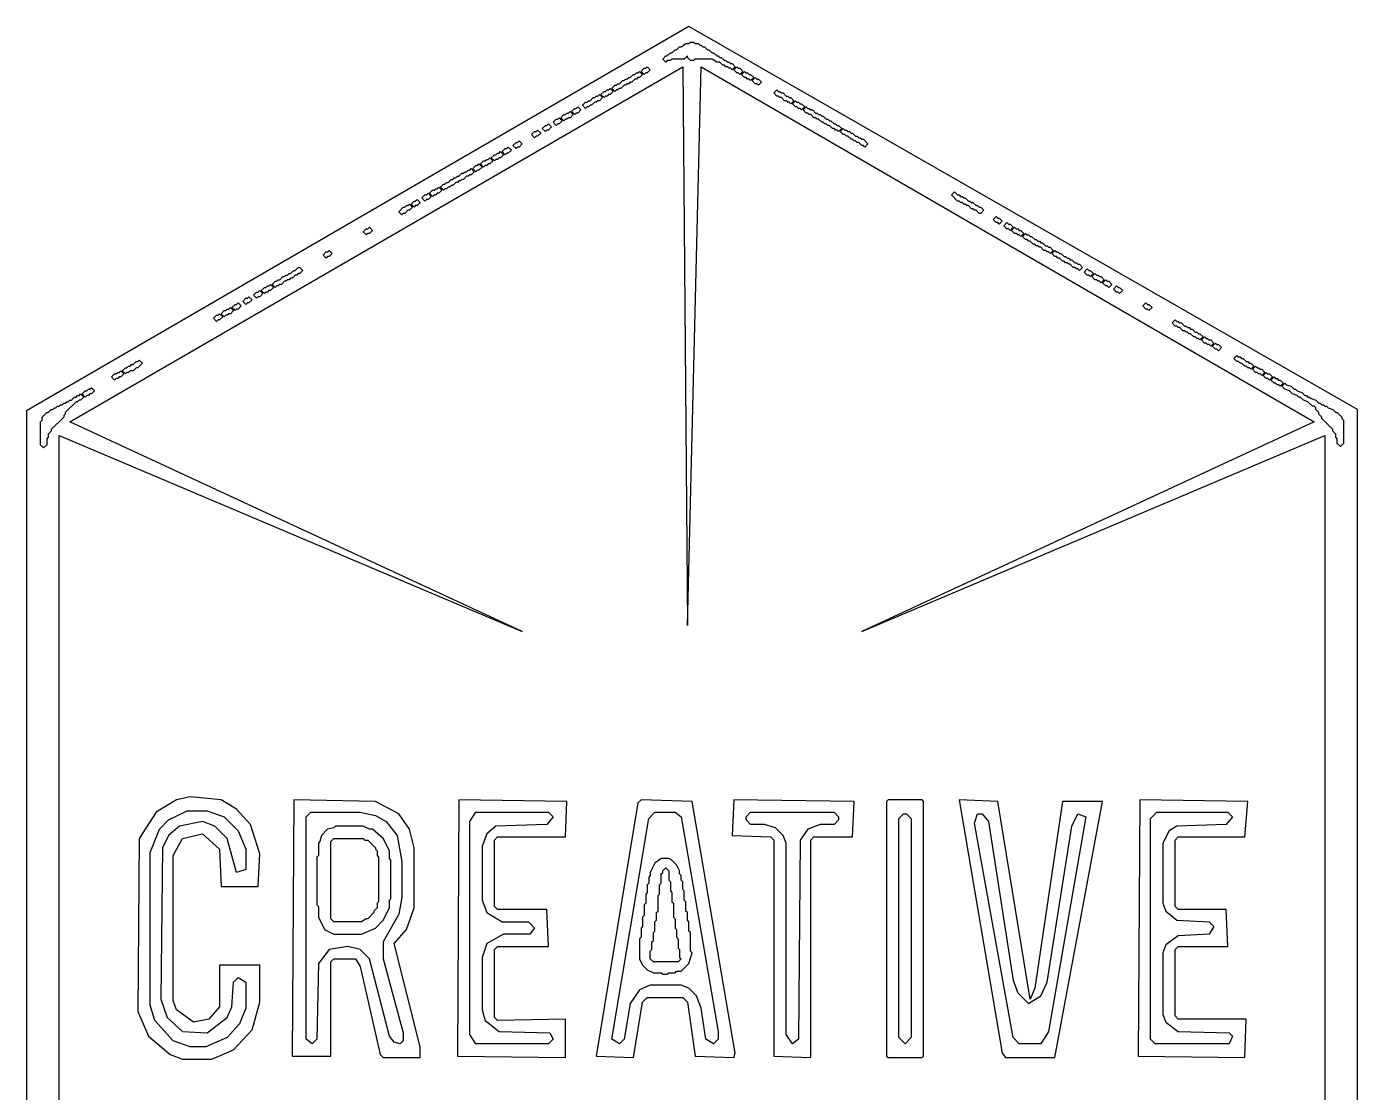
# Model space of a CAD drawing. Header units: millimetres. Extents: x 6 to 94, y 6 to 148.
# Drawn here: x 5.7 to 94.2, y 77.1 to 147.9 of the extents above; entities that cross this region are included whole.
import ezdxf

# ---------------------------------------------------------------- set-up
doc = ezdxf.new("R2010")
doc.units = ezdxf.units.MM
doc.layers.add('FILL', color=7, linetype='CONTINUOUS')

msp = doc.modelspace()

# ---------------------------------------------------------------- linework, layer by layer
at = {"layer": 'FILL'}
for points in [[(49.74359, 147.897436), (5.74359, 122.358974), (5.74359, 31.794872), (50.153846, 6.25641), (94.153846, 31.692308), (94.153846, 122.461538)], [(48, 145.74359), (48.205128, 145.948718), (48.307692, 145.948718), (48.512821, 146.153846), (48.615385, 146.153846), (48.820513, 146.358974), (48.923077, 146.358974), (49.128205, 146.564103), (49.230769, 146.564103), (49.538462, 146.769231), (49.74359, 146.769231), (49.846154, 146.871795), (50.051282, 146.871795), (50.153846, 146.769231), (50.358974, 146.769231), (50.461538, 146.666667), (50.564103, 146.666667), (50.666667, 146.564103), (50.769231, 146.564103), (50.974359, 146.358974), (51.076923, 146.358974), (51.282051, 146.153846), (51.384615, 146.153846), (51.589744, 145.948718), (51.692308, 145.948718), (51.794872, 145.846154), (51.897436, 145.846154), (52.102564, 145.641026), (52.205128, 145.641026), (52.307692, 145.538462), (52.410256, 145.538462), (52.512821, 145.435897), (52.615385, 145.435897), (52.820513, 145.230769), (52.615385, 145.025641), (52.512821, 145.128205), (52.410256, 145.128205), (52.307692, 145.230769), (52.205128, 145.230769), (52.102564, 145.333333), (52, 145.333333), (51.794872, 145.538462), (51.589744, 145.538462), (51.282051, 145.74359), (50.153846, 145.74359), (50.051282, 145.641026), (49.846154, 145.641026), (49.641026, 145.846154), (49.641026, 145.948718), (49.435897, 145.74359), (48.615385, 145.74359), (48.512821, 145.641026), (48.307692, 145.641026), (48.205128, 145.538462)], [(49.333333, 145.230769), (49.641026, 108.102564), (50.564103, 145.230769), (91.282051, 121.641026), (61.230769, 107.692308), (92, 120.717949), (92, 33.435897), (61.128205, 46.461538), (91.282051, 32.512821), (50.564103, 8.923077), (50.25641, 45.230769), (49.333333, 8.923077), (8.615385, 32.512821), (38.769231, 46.461538), (7.897436, 33.435897), (7.897436, 120.717949), (38.666667, 107.692308), (8.615385, 121.641026)], [(46.974359, 145.230769), (47.179487, 145.025641), (46.974359, 144.820513), (46.871795, 144.820513), (46.769231, 144.717949), (46.564103, 144.923077), (46.769231, 145.128205), (46.871795, 145.128205)], [(52.717949, 145.025641), (52.923077, 145.230769), (53.025641, 145.128205), (53.128205, 145.128205), (53.333333, 144.923077), (53.128205, 144.717949), (53.025641, 144.820513), (52.923077, 144.820513)], [(46.666667, 144.717949), (46.461538, 144.512821), (46.358974, 144.512821), (46.25641, 144.410256), (46.153846, 144.410256), (45.948718, 144.205128), (45.846154, 144.205128), (45.74359, 144.102564), (45.641026, 144.102564), (45.538462, 144), (45.435897, 144), (45.230769, 143.794872), (45.128205, 143.794872), (45.025641, 143.692308), (44.923077, 143.692308), (44.820513, 143.589744), (44.615385, 143.794872), (44.820513, 144), (44.923077, 144), (45.025641, 144.102564), (45.128205, 144.102564), (45.333333, 144.307692), (45.435897, 144.307692), (45.538462, 144.410256), (45.641026, 144.410256), (45.74359, 144.512821), (45.846154, 144.512821), (46.051282, 144.717949), (46.153846, 144.717949), (46.25641, 144.820513), (46.358974, 144.820513), (46.461538, 144.923077)], [(53.230769, 144.717949), (53.435897, 144.923077), (53.538462, 144.820513), (53.641026, 144.820513), (53.74359, 144.717949), (53.846154, 144.717949), (54.051282, 144.512821), (53.846154, 144.307692), (53.74359, 144.410256), (53.641026, 144.410256), (53.538462, 144.512821), (53.435897, 144.512821)], [(53.948718, 144.307692), (54.153846, 144.512821), (54.25641, 144.410256), (54.358974, 144.410256), (54.564103, 144.205128), (54.358974, 144), (54.25641, 144.102564), (54.153846, 144.102564)], [(44, 143.179487), (43.794872, 142.974359), (43.692308, 142.974359), (43.589744, 142.871795), (43.487179, 142.871795), (43.282051, 142.666667), (43.179487, 142.666667), (43.076923, 142.564103), (42.974359, 142.564103), (42.871795, 142.461538), (42.666667, 142.666667), (42.871795, 142.871795), (42.974359, 142.871795), (43.076923, 142.974359), (43.179487, 142.974359), (43.384615, 143.179487), (43.487179, 143.179487), (43.589744, 143.282051), (43.692308, 143.282051), (43.794872, 143.384615)], [(44.512821, 143.794872), (44.717949, 143.589744), (44.512821, 143.384615), (44.410256, 143.384615), (44.307692, 143.282051), (44.205128, 143.282051), (44.102564, 143.179487), (43.897436, 143.384615), (44.102564, 143.589744), (44.205128, 143.589744), (44.307692, 143.692308), (44.410256, 143.692308)], [(55.384615, 143.487179), (55.589744, 143.692308), (55.692308, 143.589744), (55.794872, 143.589744), (55.897436, 143.487179), (56, 143.487179), (56.205128, 143.282051), (56.307692, 143.282051), (56.410256, 143.179487), (56.512821, 143.179487), (56.717949, 142.974359), (56.512821, 142.769231), (56.410256, 142.871795), (56.307692, 142.871795), (56.205128, 142.974359), (56.102564, 142.974359), (55.897436, 143.179487), (55.794872, 143.179487), (55.692308, 143.282051), (55.589744, 143.282051)], [(42.358974, 142.564103), (42.564103, 142.358974), (42.358974, 142.153846), (42.25641, 142.153846), (42.153846, 142.051282), (41.948718, 142.25641), (42.153846, 142.461538), (42.25641, 142.461538)], [(56.615385, 142.769231), (56.820513, 142.974359), (56.923077, 142.871795), (57.025641, 142.871795), (57.128205, 142.769231), (57.230769, 142.769231), (57.435897, 142.564103), (57.230769, 142.358974), (57.128205, 142.461538), (57.025641, 142.461538), (56.923077, 142.564103), (56.820513, 142.564103)], [(57.333333, 142.358974), (57.538462, 142.564103), (57.641026, 142.461538), (57.74359, 142.461538), (57.846154, 142.358974), (57.948718, 142.358974), (58.153846, 142.153846), (58.25641, 142.153846), (58.358974, 142.051282), (58.461538, 142.051282), (58.564103, 141.948718), (58.666667, 141.948718), (58.871795, 141.74359), (58.974359, 141.74359), (59.076923, 141.641026), (59.179487, 141.641026), (59.384615, 141.435897), (59.487179, 141.435897), (59.589744, 141.333333), (59.692308, 141.333333), (59.897436, 141.128205), (59.692308, 140.923077), (59.589744, 141.025641), (59.487179, 141.025641), (59.384615, 141.128205), (59.282051, 141.128205), (59.076923, 141.333333), (58.974359, 141.333333), (58.871795, 141.435897), (58.769231, 141.435897), (58.666667, 141.538462), (58.564103, 141.538462), (58.358974, 141.74359), (58.25641, 141.74359), (58.153846, 141.846154), (58.051282, 141.846154), (57.846154, 142.051282), (57.74359, 142.051282), (57.641026, 142.153846), (57.538462, 142.153846)], [(41.128205, 141.846154), (41.333333, 141.641026), (41.128205, 141.435897), (41.025641, 141.435897), (40.923077, 141.333333), (40.717949, 141.538462), (40.923077, 141.74359), (41.025641, 141.74359)], [(41.846154, 142.25641), (42.051282, 142.051282), (41.846154, 141.846154), (41.74359, 141.846154), (41.641026, 141.74359), (41.538462, 141.74359), (41.435897, 141.641026), (41.230769, 141.846154), (41.435897, 142.051282), (41.538462, 142.051282), (41.641026, 142.153846), (41.74359, 142.153846)], [(39.692308, 141.025641), (39.897436, 140.820513), (39.692308, 140.615385), (39.589744, 140.615385), (39.487179, 140.512821), (39.282051, 140.717949), (39.487179, 140.923077), (39.589744, 140.923077)], [(40.410256, 141.435897), (40.615385, 141.230769), (40.410256, 141.025641), (40.307692, 141.025641), (40.205128, 140.923077), (40, 141.128205), (40.205128, 141.333333), (40.307692, 141.333333)], [(59.794872, 140.923077), (60, 141.128205), (60.102564, 141.025641), (60.205128, 141.025641), (60.307692, 140.923077), (60.410256, 140.923077), (60.512821, 140.820513), (60.615385, 140.820513), (60.820513, 140.615385), (60.923077, 140.615385), (61.025641, 140.512821), (61.128205, 140.512821), (61.230769, 140.410256), (61.333333, 140.410256), (61.641026, 140.102564), (61.435897, 139.897436), (61.333333, 140), (61.230769, 140), (61.025641, 140.205128), (60.923077, 140.205128), (60.820513, 140.307692), (60.717949, 140.307692), (60.615385, 140.410256), (60.512821, 140.410256), (60.307692, 140.615385), (60.205128, 140.615385), (60.102564, 140.717949), (60, 140.717949)], [(37.74359, 139.897436), (37.948718, 139.692308), (37.74359, 139.487179), (37.641026, 139.487179), (37.538462, 139.384615), (37.333333, 139.589744), (37.538462, 139.794872), (37.641026, 139.794872)], [(38.461538, 140.307692), (38.666667, 140.102564), (38.461538, 139.897436), (38.358974, 139.897436), (38.25641, 139.794872), (38.051282, 140), (38.25641, 140.205128), (38.358974, 140.205128)], [(36.512821, 139.179487), (36.717949, 138.974359), (36.512821, 138.769231), (36.410256, 138.769231), (36.307692, 138.666667), (36.205128, 138.666667), (36.102564, 138.564103), (35.897436, 138.769231), (36.102564, 138.974359), (36.205128, 138.974359), (36.307692, 139.076923), (36.410256, 139.076923)], [(37.230769, 139.589744), (37.435897, 139.384615), (37.230769, 139.179487), (37.128205, 139.179487), (37.025641, 139.076923), (36.923077, 139.076923), (36.820513, 138.974359), (36.615385, 139.179487), (36.820513, 139.384615), (36.923077, 139.384615), (37.025641, 139.487179), (37.128205, 139.487179)], [(35.487179, 138.25641), (35.282051, 138.051282), (35.179487, 138.051282), (35.076923, 137.948718), (34.974359, 137.948718), (34.769231, 137.74359), (34.666667, 137.74359), (34.564103, 137.641026), (34.461538, 137.641026), (34.358974, 137.538462), (34.25641, 137.538462), (34.051282, 137.333333), (33.948718, 137.333333), (33.846154, 137.230769), (33.74359, 137.230769), (33.641026, 137.128205), (33.538462, 137.128205), (33.435897, 137.025641), (33.230769, 137.230769), (33.435897, 137.435897), (33.538462, 137.435897), (33.641026, 137.538462), (33.74359, 137.538462), (33.948718, 137.74359), (34.051282, 137.74359), (34.153846, 137.846154), (34.25641, 137.846154), (34.358974, 137.948718), (34.461538, 137.948718), (34.666667, 138.153846), (34.769231, 138.153846), (34.871795, 138.25641), (34.974359, 138.25641), (35.076923, 138.358974), (35.179487, 138.358974), (35.282051, 138.461538)], [(35.794872, 138.769231), (36, 138.564103), (35.794872, 138.358974), (35.692308, 138.358974), (35.589744, 138.25641), (35.384615, 138.461538), (35.589744, 138.666667), (35.692308, 138.666667)], [(33.128205, 137.230769), (33.333333, 137.025641), (33.128205, 136.820513), (33.025641, 136.820513), (32.923077, 136.717949), (32.820513, 136.717949), (32.717949, 136.615385), (32.512821, 136.820513), (32.717949, 137.025641), (32.820513, 137.025641), (32.923077, 137.128205), (33.025641, 137.128205)], [(31.692308, 136.410256), (31.897436, 136.205128), (31.692308, 136), (31.589744, 136), (31.487179, 135.897436), (31.282051, 136.102564), (31.487179, 136.307692), (31.589744, 136.307692)], [(32.410256, 136.820513), (32.615385, 136.615385), (32.410256, 136.410256), (32.307692, 136.410256), (32.205128, 136.307692), (32, 136.512821), (32.205128, 136.717949), (32.307692, 136.717949)], [(67.179487, 136.717949), (67.384615, 136.923077), (67.589744, 136.717949), (67.692308, 136.717949), (67.794872, 136.615385), (67.897436, 136.615385), (68, 136.512821), (68.102564, 136.512821), (68.307692, 136.307692), (68.410256, 136.307692), (68.512821, 136.205128), (68.615385, 136.205128), (68.820513, 136), (68.923077, 136), (69.025641, 135.897436), (69.128205, 135.897436), (69.333333, 135.692308), (69.128205, 135.487179), (69.025641, 135.487179), (68.820513, 135.692308), (68.717949, 135.692308), (68.615385, 135.794872), (68.512821, 135.794872), (68.307692, 136), (68.205128, 136), (68.102564, 136.102564), (68, 136.102564), (67.897436, 136.205128), (67.794872, 136.205128), (67.692308, 136.307692), (67.589744, 136.307692)], [(31.179487, 136.102564), (31.384615, 135.897436), (31.179487, 135.692308), (31.076923, 135.692308), (30.871795, 135.487179), (30.769231, 135.487179), (30.666667, 135.384615), (30.461538, 135.589744), (30.769231, 135.897436), (30.871795, 135.897436), (30.974359, 136), (31.076923, 136)], [(69.948718, 135.076923), (70.153846, 135.282051), (70.25641, 135.179487), (70.358974, 135.179487), (70.564103, 134.974359), (70.358974, 134.769231), (70.25641, 134.871795), (70.153846, 134.871795)], [(28.512821, 134.564103), (28.717949, 134.358974), (28.512821, 134.153846), (28.410256, 134.153846), (28.307692, 134.051282), (28.102564, 134.25641), (28.307692, 134.461538), (28.410256, 134.461538)], [(70.666667, 134.666667), (70.871795, 134.871795), (70.974359, 134.769231), (71.076923, 134.769231), (71.282051, 134.564103), (71.076923, 134.358974), (70.974359, 134.461538), (70.871795, 134.461538)], [(71.179487, 134.358974), (71.384615, 134.564103), (71.487179, 134.461538), (71.589744, 134.461538), (71.692308, 134.358974), (71.794872, 134.358974), (72, 134.153846), (71.794872, 133.948718), (71.692308, 134.051282), (71.589744, 134.051282), (71.487179, 134.153846), (71.384615, 134.153846)], [(71.897436, 133.948718), (72.102564, 134.153846), (72.205128, 134.051282), (72.307692, 134.051282), (72.410256, 133.948718), (72.512821, 133.948718), (72.717949, 133.74359), (72.820513, 133.74359), (72.923077, 133.641026), (73.025641, 133.641026), (73.128205, 133.538462), (73.230769, 133.538462), (73.435897, 133.333333), (73.538462, 133.333333), (73.641026, 133.230769), (73.74359, 133.230769), (73.948718, 133.025641), (73.74359, 132.820513), (73.641026, 132.923077), (73.538462, 132.923077), (73.435897, 133.025641), (73.333333, 133.025641), (73.128205, 133.230769), (73.025641, 133.230769), (72.923077, 133.333333), (72.820513, 133.333333), (72.717949, 133.435897), (72.615385, 133.435897), (72.410256, 133.641026), (72.307692, 133.641026), (72.205128, 133.74359), (72.102564, 133.74359)], [(25.846154, 133.025641), (26.051282, 132.820513), (25.846154, 132.615385), (25.74359, 132.615385), (25.641026, 132.512821), (25.435897, 132.717949), (25.641026, 132.923077), (25.74359, 132.923077)], [(73.846154, 132.820513), (74.051282, 133.025641), (74.153846, 132.923077), (74.25641, 132.923077), (74.358974, 132.820513), (74.461538, 132.820513), (74.666667, 132.615385), (74.769231, 132.615385), (74.871795, 132.512821), (74.974359, 132.512821), (75.076923, 132.410256), (75.179487, 132.410256), (75.384615, 132.205128), (75.487179, 132.205128), (75.589744, 132.102564), (75.692308, 132.102564), (75.897436, 131.897436), (75.692308, 131.692308), (75.589744, 131.794872), (75.487179, 131.794872), (75.384615, 131.897436), (75.282051, 131.897436), (75.076923, 132.102564), (74.974359, 132.102564), (74.871795, 132.205128), (74.769231, 132.205128), (74.666667, 132.307692), (74.564103, 132.307692), (74.358974, 132.512821), (74.25641, 132.512821), (74.153846, 132.615385), (74.051282, 132.615385)], [(24.102564, 131.692308), (23.897436, 131.487179), (23.794872, 131.487179), (23.692308, 131.384615), (23.589744, 131.384615), (23.384615, 131.179487), (23.282051, 131.179487), (23.179487, 131.076923), (23.076923, 131.076923), (22.974359, 130.974359), (22.871795, 130.974359), (22.666667, 130.769231), (22.564103, 130.769231), (22.461538, 130.666667), (22.358974, 130.666667), (22.25641, 130.564103), (22.051282, 130.769231), (22.25641, 130.974359), (22.358974, 130.974359), (22.461538, 131.076923), (22.564103, 131.076923), (22.769231, 131.282051), (22.871795, 131.282051), (22.974359, 131.384615), (23.076923, 131.384615), (23.179487, 131.487179), (23.282051, 131.487179), (23.487179, 131.692308), (23.589744, 131.692308), (23.794872, 131.897436), (23.897436, 131.897436)], [(76, 131.589744), (76.205128, 131.794872), (76.307692, 131.692308), (76.410256, 131.692308), (76.615385, 131.487179), (76.410256, 131.282051), (76.307692, 131.384615), (76.205128, 131.384615)], [(76.512821, 131.282051), (76.717949, 131.487179), (76.820513, 131.384615), (76.923077, 131.384615), (77.025641, 131.282051), (77.128205, 131.282051), (77.333333, 131.076923), (77.128205, 130.871795), (77.025641, 130.974359), (76.923077, 130.974359), (76.820513, 131.076923), (76.717949, 131.076923)], [(77.230769, 130.871795), (77.435897, 131.076923), (77.538462, 130.974359), (77.641026, 130.974359), (77.846154, 130.769231), (77.641026, 130.564103), (77.538462, 130.666667), (77.435897, 130.666667)], [(21.230769, 130.358974), (21.435897, 130.153846), (21.230769, 129.948718), (21.128205, 129.948718), (21.025641, 129.846154), (20.820513, 130.051282), (21.025641, 130.25641), (21.128205, 130.25641)], [(21.948718, 130.769231), (22.153846, 130.564103), (21.948718, 130.358974), (21.846154, 130.358974), (21.74359, 130.25641), (21.641026, 130.25641), (21.538462, 130.153846), (21.333333, 130.358974), (21.538462, 130.564103), (21.641026, 130.564103), (21.74359, 130.666667), (21.846154, 130.666667)], [(77.948718, 130.461538), (78.153846, 130.666667), (78.25641, 130.564103), (78.358974, 130.564103), (78.564103, 130.358974), (78.358974, 130.153846), (78.25641, 130.25641), (78.153846, 130.25641)], [(19.282051, 129.230769), (19.487179, 129.025641), (19.282051, 128.820513), (19.179487, 128.820513), (19.076923, 128.717949), (18.974359, 128.717949), (18.871795, 128.615385), (18.666667, 128.820513), (18.871795, 129.025641), (18.974359, 129.025641), (19.076923, 129.128205), (19.179487, 129.128205)], [(19.794872, 129.538462), (20, 129.333333), (19.794872, 129.128205), (19.692308, 129.128205), (19.589744, 129.025641), (19.384615, 129.230769), (19.589744, 129.435897), (19.692308, 129.435897)], [(20.512821, 129.948718), (20.717949, 129.74359), (20.512821, 129.538462), (20.410256, 129.538462), (20.307692, 129.435897), (20.102564, 129.641026), (20.307692, 129.846154), (20.410256, 129.846154)], [(79.897436, 129.333333), (80.102564, 129.538462), (80.205128, 129.435897), (80.307692, 129.435897), (80.512821, 129.230769), (80.307692, 129.025641), (80.205128, 129.128205), (80.102564, 129.128205)], [(18.564103, 128.820513), (18.769231, 128.615385), (18.564103, 128.410256), (18.461538, 128.410256), (18.358974, 128.307692), (18.153846, 128.512821), (18.358974, 128.717949), (18.461538, 128.717949)], [(81.846154, 128.205128), (82.051282, 128.410256), (82.153846, 128.307692), (82.25641, 128.307692), (82.358974, 128.205128), (82.461538, 128.205128), (82.666667, 128), (82.769231, 128), (82.871795, 127.897436), (82.974359, 127.897436), (83.076923, 127.794872), (83.179487, 127.794872), (83.384615, 127.589744), (83.487179, 127.589744), (83.589744, 127.487179), (83.692308, 127.487179), (83.897436, 127.282051), (83.692308, 127.076923), (83.589744, 127.179487), (83.487179, 127.179487), (83.384615, 127.282051), (83.282051, 127.282051), (83.076923, 127.487179), (82.974359, 127.487179), (82.871795, 127.589744), (82.769231, 127.589744), (82.666667, 127.692308), (82.564103, 127.692308), (82.358974, 127.897436), (82.25641, 127.897436), (82.153846, 128), (82.051282, 128)], [(83.794872, 127.076923), (84, 127.282051), (84.102564, 127.179487), (84.205128, 127.179487), (84.307692, 127.076923), (84.410256, 127.076923), (84.615385, 126.871795), (84.410256, 126.666667), (84.307692, 126.769231), (84.205128, 126.769231), (84.102564, 126.871795), (84, 126.871795)], [(84.512821, 126.666667), (84.717949, 126.871795), (84.820513, 126.769231), (84.923077, 126.769231), (85.128205, 126.564103), (84.923077, 126.358974), (84.820513, 126.461538), (84.717949, 126.461538)], [(13.435897, 125.538462), (13.128205, 125.230769), (13.025641, 125.230769), (12.820513, 125.025641), (12.615385, 125.025641), (12.512821, 124.923077), (12.410256, 124.923077), (12.307692, 124.820513), (12.102564, 125.025641), (12.307692, 125.230769), (12.410256, 125.230769), (12.512821, 125.333333), (12.615385, 125.333333), (12.717949, 125.435897), (12.820513, 125.435897), (13.025641, 125.641026), (13.128205, 125.641026), (13.230769, 125.74359)], [(85.948718, 125.846154), (86.153846, 126.051282), (86.25641, 125.948718), (86.358974, 125.948718), (86.461538, 125.846154), (86.564103, 125.846154), (86.769231, 125.641026), (86.871795, 125.641026), (86.974359, 125.538462), (87.076923, 125.538462), (87.282051, 125.333333), (87.076923, 125.128205), (86.974359, 125.230769), (86.871795, 125.230769), (86.769231, 125.333333), (86.666667, 125.333333), (86.461538, 125.538462), (86.358974, 125.538462), (86.25641, 125.641026), (86.153846, 125.641026)], [(12, 125.025641), (12.205128, 124.820513), (12, 124.615385), (11.897436, 124.615385), (11.794872, 124.512821), (11.692308, 124.512821), (11.589744, 124.410256), (11.384615, 124.615385), (11.589744, 124.820513), (11.692308, 124.820513), (11.794872, 124.923077), (11.897436, 124.923077)], [(87.179487, 125.128205), (87.384615, 125.333333), (87.487179, 125.230769), (87.589744, 125.230769), (87.692308, 125.128205), (87.794872, 125.128205), (88, 124.923077), (87.794872, 124.717949), (87.692308, 124.820513), (87.589744, 124.820513), (87.487179, 124.923077), (87.384615, 124.923077)], [(87.897436, 124.717949), (88.102564, 124.923077), (88.205128, 124.820513), (88.307692, 124.820513), (88.512821, 124.615385), (88.307692, 124.410256), (88.205128, 124.512821), (88.102564, 124.512821)], [(10.051282, 123.897436), (10.25641, 123.692308), (10.051282, 123.487179), (9.948718, 123.487179), (9.846154, 123.384615), (9.74359, 123.384615), (9.641026, 123.282051), (9.435897, 123.487179), (9.641026, 123.692308), (9.74359, 123.692308), (9.846154, 123.794872), (9.948718, 123.794872)], [(88.410256, 124.410256), (88.615385, 124.615385), (88.717949, 124.512821), (88.820513, 124.512821), (88.923077, 124.410256), (89.025641, 124.410256), (89.230769, 124.205128), (89.025641, 124), (88.923077, 124.102564), (88.820513, 124.102564), (88.717949, 124.205128), (88.615385, 124.205128)], [(89.333333, 124.205128), (89.435897, 124.102564), (89.74359, 124), (89.948718, 123.794872), (90.051282, 123.794872), (90.153846, 123.692308), (90.461538, 123.589744), (90.666667, 123.384615), (90.769231, 123.384615), (90.871795, 123.282051), (90.974359, 123.282051), (91.076923, 123.179487), (91.384615, 123.076923), (91.589744, 122.871795), (91.692308, 122.871795), (91.794872, 122.769231), (91.897436, 122.769231), (92, 122.666667), (92.102564, 122.666667), (92.205128, 122.564103), (92.512821, 122.461538), (92.717949, 122.25641), (92.820513, 122.25641), (93.128205, 121.948718), (93.128205, 121.846154), (93.230769, 121.74359), (93.230769, 120.205128), (93.025641, 120), (92.820513, 120.205128), (92.820513, 120.512821), (92.717949, 120.615385), (92.717949, 120.820513), (92.512821, 121.025641), (92.512821, 121.128205), (91.794872, 121.846154), (91.794872, 121.948718), (91.589744, 122.153846), (91.589744, 122.25641), (91.384615, 122.461538), (91.384615, 122.564103), (91.282051, 122.666667), (91.179487, 122.666667), (90.871795, 122.974359), (90.564103, 123.076923), (90.358974, 123.282051), (90.25641, 123.282051), (90.153846, 123.384615), (89.846154, 123.487179), (89.641026, 123.692308), (89.333333, 123.794872), (89.128205, 124)], [(9.333333, 123.487179), (9.538462, 123.282051), (9.333333, 123.076923), (9.230769, 123.076923), (9.128205, 122.974359), (9.025641, 122.974359), (8.307692, 122.25641), (8.307692, 122.153846), (8.205128, 122.051282), (8.205128, 121.948718), (7.384615, 121.128205), (7.384615, 121.025641), (7.179487, 120.820513), (7.179487, 120.615385), (7.076923, 120.512821), (7.076923, 120.102564), (6.871795, 119.897436), (6.666667, 120.102564), (6.666667, 121.641026), (6.769231, 121.74359), (6.769231, 121.948718), (7.076923, 122.25641), (7.179487, 122.25641), (7.384615, 122.461538), (7.487179, 122.461538), (7.589744, 122.564103), (7.692308, 122.564103), (7.794872, 122.666667), (7.897436, 122.666667), (8, 122.769231), (8.102564, 122.769231), (8.205128, 122.871795), (8.307692, 122.871795), (8.410256, 122.974359), (8.512821, 122.974359), (8.615385, 123.076923), (8.717949, 123.076923), (8.923077, 123.282051), (9.025641, 123.282051), (9.128205, 123.384615), (9.230769, 123.384615)], [(16.615385, 96.717949), (15.692308, 96.512821), (14.358974, 95.692308), (13.230769, 93.948718), (13.128205, 82.461538), (13.846154, 80.820513), (15.282051, 79.589744), (16.102564, 79.282051), (18.051282, 79.282051), (19.487179, 79.897436), (20.717949, 81.230769), (21.230769, 83.076923), (21.230769, 85.538462), (18.564103, 85.538462), (18.564103, 82.769231), (17.846154, 81.948718), (16.820513, 81.74359), (15.692308, 82.564103), (15.487179, 83.179487), (15.487179, 92.820513), (16.102564, 93.948718), (17.435897, 94.25641), (18.564103, 93.230769), (18.666667, 90.769231), (21.128205, 90.769231), (21.230769, 92.923077), (20.615385, 94.871795), (19.692308, 95.897436), (18.666667, 96.512821)], [(23.487179, 96.512821), (23.384615, 79.487179), (25.948718, 79.487179), (25.948718, 85.74359), (26.153846, 85.948718), (27.589744, 85.948718), (27.897436, 85.435897), (29.230769, 79.589744), (29.435897, 79.384615), (31.897436, 79.384615), (31.897436, 80.102564), (30.153846, 86.974359), (30.974359, 87.897436), (31.487179, 89.333333), (31.487179, 93.333333), (31.179487, 94.564103), (30.461538, 95.589744), (28.923077, 96.410256)], [(34.461538, 96.512821), (34.358974, 79.487179), (41.538462, 79.384615), (41.538462, 81.948718), (37.025641, 81.846154), (36.820513, 82.051282), (36.820513, 86.564103), (37.025641, 86.769231), (40.410256, 86.769231), (40.307692, 89.230769), (37.025641, 89.230769), (36.820513, 89.435897), (36.820513, 93.846154), (37.025641, 94.051282), (41.538462, 94.051282), (41.641026, 96.410256)], [(46.564103, 96.512821), (46.358974, 96.307692), (43.589744, 79.487179), (46.051282, 79.384615), (46.666667, 83.076923), (46.974359, 83.384615), (49.333333, 83.384615), (49.641026, 83.076923), (50.153846, 79.487179), (52.717949, 79.384615), (52.820513, 79.692308), (49.948718, 96.410256)], [(52.717949, 96.512821), (52.615385, 94.153846), (55.179487, 94.051282), (55.384615, 93.846154), (55.384615, 79.487179), (57.846154, 79.384615), (57.846154, 93.846154), (58.051282, 94.051282), (60.615385, 94.051282), (60.717949, 96.410256)], [(62.974359, 96.512821), (62.871795, 96.410256), (62.871795, 79.487179), (62.974359, 79.384615), (65.230769, 79.384615), (65.333333, 79.487179), (65.333333, 96.410256), (65.230769, 96.512821)], [(67.692308, 96.512821), (70.564103, 79.692308), (70.769231, 79.384615), (74.051282, 79.384615), (77.230769, 96.410256), (74.564103, 96.410256), (72.717949, 84), (72.410256, 83.282051), (70.25641, 96.410256)], [(79.692308, 96.512821), (79.589744, 79.487179), (86.666667, 79.384615), (86.769231, 81.948718), (82.25641, 81.948718), (82.051282, 82.153846), (82.051282, 86.564103), (82.25641, 86.769231), (85.538462, 86.769231), (85.435897, 89.230769), (82.25641, 89.230769), (82.051282, 89.435897), (82.051282, 93.846154), (82.25641, 94.051282), (86.666667, 94.051282), (86.871795, 96.410256)], [(16.410256, 95.794872), (17.74359, 95.794872), (18.871795, 95.384615), (19.794872, 94.461538), (20.307692, 93.230769), (20.307692, 91.897436), (19.692308, 91.692308), (19.076923, 93.948718), (18.25641, 94.769231), (17.435897, 95.076923), (15.897436, 94.769231), (15.179487, 94.153846), (14.769231, 93.333333), (14.666667, 83.282051), (15.076923, 82.051282), (16.102564, 81.128205), (17.74359, 81.025641), (19.076923, 82.051282), (19.384615, 82.769231), (19.487179, 84.410256), (19.794872, 84.717949), (20.307692, 84.410256), (20.307692, 82.666667), (19.897436, 81.641026), (19.076923, 80.717949), (17.641026, 80.102564), (16.615385, 80.102564), (15.487179, 80.512821), (14.25641, 81.846154), (13.948718, 82.871795), (13.948718, 93.025641), (14.564103, 94.564103), (15.179487, 95.179487)], [(24.615385, 95.692308), (27.897436, 95.692308), (28.923077, 95.487179), (29.641026, 95.076923), (30.358974, 94.153846), (30.666667, 92.410256), (30.666667, 90.051282), (30.461538, 88.923077), (29.435897, 87.076923), (29.435897, 85.948718), (30.769231, 81.025641), (30.769231, 80.512821), (30.564103, 80.307692), (30.153846, 80.410256), (29.846154, 80.820513), (28.512821, 85.948718), (27.897436, 86.564103), (27.076923, 86.769231), (25.846154, 86.564103), (25.128205, 85.641026), (25.025641, 80.615385), (24.717949, 80.307692), (24.307692, 80.615385), (24.307692, 95.384615)], [(35.589744, 95.692308), (40.410256, 95.692308), (40.717949, 95.384615), (40.307692, 94.871795), (36.923077, 94.769231), (36.307692, 94.25641), (36, 93.435897), (36, 89.846154), (36.307692, 89.025641), (37.333333, 88.410256), (39.076923, 88.410256), (39.487179, 88), (39.179487, 87.589744), (37.435897, 87.589744), (36.307692, 86.974359), (36, 86.051282), (36, 82.564103), (36.205128, 81.846154), (37.128205, 81.128205), (40.512821, 81.025641), (40.717949, 80.615385), (40.410256, 80.307692), (35.589744, 80.307692), (35.179487, 80.923077), (35.179487, 95.076923)], [(47.487179, 95.692308), (48.820513, 95.692308), (49.230769, 95.384615), (51.692308, 81.128205), (51.692308, 80.615385), (51.384615, 80.307692), (50.871795, 80.615385), (50.564103, 82.666667), (50.25641, 83.487179), (49.74359, 84), (49.230769, 84.205128), (47.179487, 84.205128), (46.461538, 83.897436), (45.846154, 82.974359), (45.435897, 80.615385), (45.128205, 80.307692), (44.615385, 80.615385), (47.076923, 95.282051)], [(53.846154, 95.692308), (59.384615, 95.692308), (59.692308, 95.384615), (59.692308, 95.179487), (59.384615, 94.871795), (58.461538, 94.871795), (57.641026, 94.564103), (57.128205, 93.846154), (57.025641, 80.615385), (56.615385, 80.307692), (56.205128, 80.923077), (56.205128, 93.641026), (56, 94.153846), (55.487179, 94.666667), (54.769231, 94.871795), (53.846154, 94.871795), (53.538462, 95.179487), (53.538462, 95.384615)], [(64, 95.589744), (64.205128, 95.589744), (64.512821, 95.282051), (64.512821, 80.717949), (64.102564, 80.307692), (63.692308, 80.717949), (63.692308, 95.282051)], [(68.923077, 95.589744), (69.230769, 95.589744), (69.641026, 95.076923), (71.282051, 84.512821), (71.589744, 83.692308), (72.307692, 82.974359), (73.128205, 83.487179), (73.538462, 84.410256), (75.179487, 94.769231), (75.589744, 95.589744), (76.102564, 95.384615), (73.641026, 81.128205), (73.128205, 80.307692), (71.692308, 80.307692), (71.282051, 80.717949), (68.717949, 94.974359)], [(80.820513, 95.692308), (85.538462, 95.692308), (85.846154, 95.384615), (85.435897, 94.871795), (82.153846, 94.769231), (81.641026, 94.461538), (81.230769, 93.641026), (81.230769, 89.641026), (81.435897, 89.128205), (82.153846, 88.512821), (84.307692, 88.410256), (84.615385, 88.102564), (84.307692, 87.589744), (82.25641, 87.487179), (81.435897, 86.871795), (81.230769, 86.358974), (81.230769, 82.25641), (81.435897, 81.74359), (82.25641, 81.128205), (85.641026, 81.025641), (85.846154, 80.820513), (85.641026, 80.307692), (80.717949, 80.307692), (80.410256, 80.615385), (80.410256, 95.282051)], [(26.25641, 94.769231), (26.153846, 94.666667), (25.74359, 94.564103), (25.333333, 94.153846), (25.230769, 93.74359), (25.128205, 93.641026), (25.128205, 92.820513), (25.025641, 92.717949), (25.025641, 89.538462), (25.128205, 89.435897), (25.128205, 88.717949), (25.538462, 87.897436), (26.153846, 87.589744), (28, 87.589744), (28.923077, 88), (29.435897, 88.512821), (29.846154, 89.333333), (29.846154, 89.846154), (29.948718, 89.948718), (29.948718, 92.512821), (29.846154, 92.615385), (29.846154, 93.128205), (29.435897, 93.948718), (28.717949, 94.564103), (28.512821, 94.564103), (28.102564, 94.769231)], [(26.153846, 93.948718), (28.102564, 93.948718), (28.205128, 93.846154), (28.410256, 93.846154), (28.923077, 93.333333), (28.923077, 93.230769), (29.025641, 93.128205), (29.025641, 92.820513), (29.128205, 92.717949), (29.128205, 89.74359), (29.025641, 89.641026), (29.025641, 89.333333), (28.820513, 89.128205), (28.820513, 89.025641), (28.410256, 88.615385), (28.307692, 88.615385), (28, 88.410256), (26.153846, 88.410256), (25.948718, 88.615385), (25.948718, 93.74359)], [(47.897436, 92.615385), (47.487179, 92.307692), (47.179487, 91.692308), (47.179487, 91.487179), (47.076923, 91.384615), (47.076923, 90.974359), (46.974359, 90.871795), (46.974359, 90.358974), (46.871795, 90.25641), (46.871795, 89.641026), (46.769231, 89.538462), (46.769231, 88.820513), (46.666667, 88.717949), (46.666667, 88.102564), (46.564103, 88), (46.564103, 87.384615), (46.461538, 87.282051), (46.461538, 85.948718), (46.666667, 85.538462), (46.974359, 85.230769), (47.384615, 85.025641), (47.897436, 85.025641), (48, 84.923077), (48.307692, 84.923077), (48.410256, 85.025641), (48.820513, 85.025641), (48.923077, 85.128205), (49.230769, 85.128205), (49.74359, 85.641026), (49.948718, 86.358974), (49.846154, 86.461538), (49.846154, 87.692308), (49.74359, 87.794872), (49.74359, 88.410256), (49.641026, 88.512821), (49.641026, 89.025641), (49.538462, 89.128205), (49.538462, 89.74359), (49.435897, 89.846154), (49.435897, 90.461538), (49.333333, 90.564103), (49.333333, 91.076923), (49.230769, 91.179487), (49.230769, 91.487179), (49.128205, 91.589744), (49.128205, 91.794872), (48.923077, 92.205128), (48.615385, 92.512821), (48.410256, 92.615385)], [(48.205128, 92), (48.410256, 91.794872), (48.410256, 91.179487), (48.512821, 91.076923), (48.512821, 90.461538), (48.615385, 90.358974), (48.615385, 89.74359), (48.717949, 89.641026), (48.717949, 88.717949), (48.820513, 88.615385), (48.820513, 88), (48.923077, 87.897436), (48.923077, 87.384615), (49.025641, 87.282051), (49.025641, 86.666667), (49.128205, 86.564103), (49.128205, 86.051282), (49.230769, 85.948718), (49.025641, 85.74359), (47.384615, 85.74359), (47.179487, 85.948718), (47.179487, 86.461538), (47.282051, 86.564103), (47.282051, 87.076923), (47.384615, 87.179487), (47.384615, 87.692308), (47.487179, 87.794872), (47.487179, 88.410256), (47.589744, 88.512821), (47.589744, 89.025641), (47.692308, 89.128205), (47.692308, 90.153846), (47.794872, 90.25641), (47.794872, 90.871795), (47.897436, 90.974359), (47.897436, 91.589744), (48, 91.692308), (48, 91.794872)]]:
    msp.add_lwpolyline(points, close=True, dxfattribs=at)

doc.saveas('drawing.dxf')
